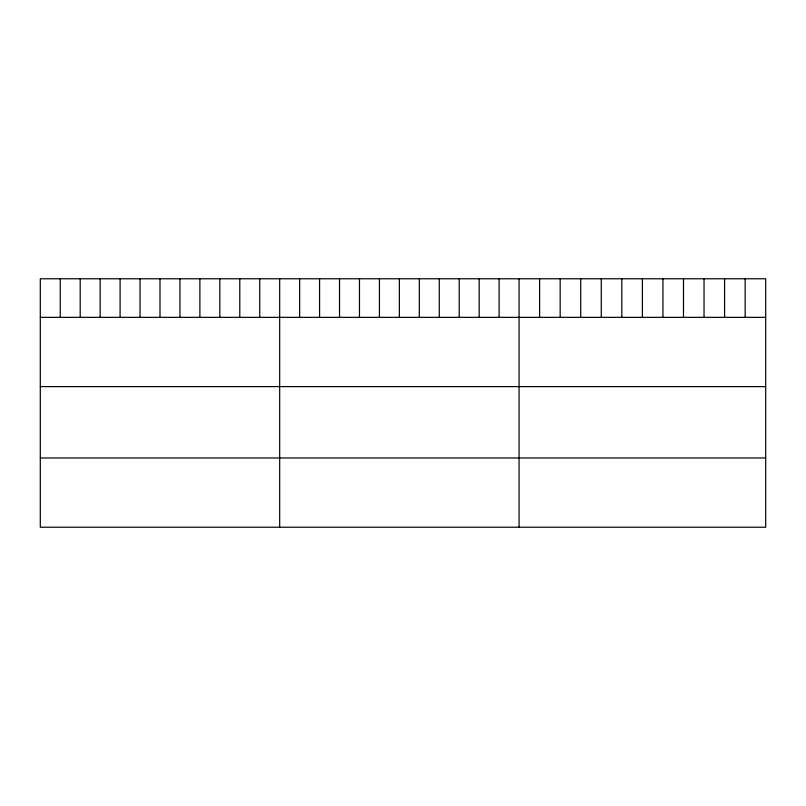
<?xml version="1.0" encoding="UTF-8"?>
<svg xmlns="http://www.w3.org/2000/svg" width="806" height="806" viewBox="0 0 806 806"><rect width="100%" height="100%" fill="white"/><g stroke="black" fill="none" stroke-linecap="round" stroke-linejoin="round"><path stroke-width="1.21" d="M765.7 317.352L765.7 527.225L40.3 527.225L40.3 278.775L765.7 278.775L765.7 317.352L40.3 317.352M40.3 386.608L765.7 386.608M40.3 457.969L765.7 457.969M745.147 278.775L745.147 317.352M724.594 278.775L724.594 317.352M704.041 278.775L704.041 317.352M683.488 278.775L683.488 317.352M662.935 278.775L662.935 317.352M642.382 278.775L642.382 317.352M621.829 278.775L621.829 317.352M601.276 278.775L601.276 317.352M580.723 278.775L580.723 317.352M560.17 278.775L560.17 317.352M539.617 278.775L539.617 317.352M519.064 278.775L519.064 527.225M499.115 278.775L499.115 317.352M479.167 278.775L479.167 317.352M459.219 278.775L459.219 317.352M439.27 278.775L439.27 317.352M419.322 278.775L419.322 317.352M399.373 278.775L399.373 317.352M379.425 278.775L379.425 317.352M359.476 278.775L359.476 317.352M339.528 278.775L339.528 317.352M319.579 278.775L319.579 317.352M299.63 278.775L299.63 317.352M279.682 278.775L279.682 527.225M259.734 278.775L259.734 317.352M239.785 278.775L239.785 317.352M219.837 278.775L219.837 317.352M199.888 278.775L199.888 317.352M179.94 278.775L179.94 317.352M159.991 278.775L159.991 317.352M140.043 278.775L140.043 317.352M120.094 278.775L120.094 317.352M100.146 278.775L100.146 317.352M80.197 278.775L80.197 317.352M60.248 278.775L60.248 317.352"/></g></svg>
